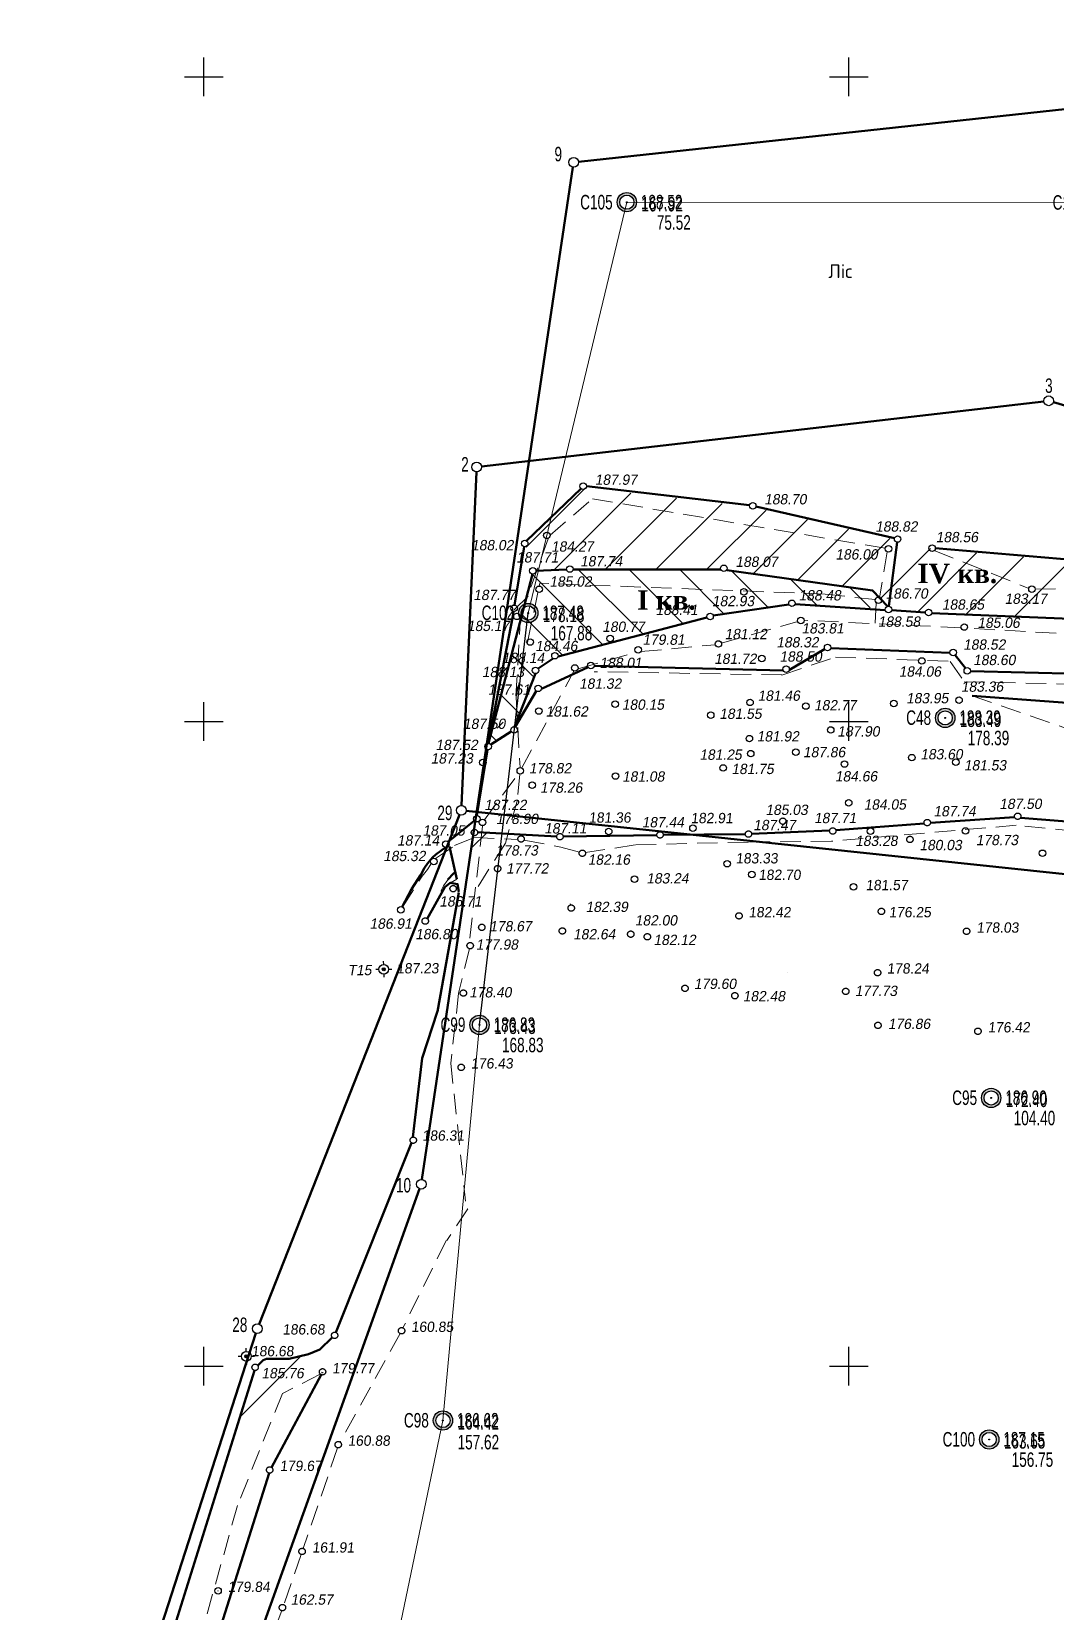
# Model space of a CAD drawing. Header units: millimetres. Extents: x 3233000 to 6468300, y 5635113 to 11269398.
# Drawn here: x 3233346.6 to 3233664, y 5635724 to 5636214.1 of the extents above; entities that cross this region are included whole.
import ezdxf
from ezdxf.enums import TextEntityAlignment as Align

# ---------------------------------------------------------------- set-up
doc = ezdxf.new("R2010")
doc.units = ezdxf.units.MM
doc.header["$LTSCALE"] = 2
doc.header["$PDMODE"] = 32
doc.header["$PDSIZE"] = 0.3
doc.linetypes.add('DASHED2', pattern=[9.525, 6.35, -3.175])
doc.linetypes.add('HIDDEN2', pattern=[4.7625, 3.175, -1.5875])
for name, color, linetype in [('BL', 7, 'Continuous'), ('LINE_OBJ', 7, 'Continuous'), ('NB', 7, 'Continuous'), ('REGION_OBJ', 7, 'Continuous'), ('ввскр.бровка', 7, 'Continuous'), ('ВЫСОТЫ', 7, 'Continuous'), ('ГРАНИЦА', 7, 'Continuous'), ('ИМЕНА', 7, 'Continuous'), ('К_РЕЛЬЕФ', 7, 'Continuous'), ('Контур запасів', 7, 'Continuous'), ('КОНТУРА_СМЕЖЕСТВ', 7, 'Continuous'), ('кресты', 7, 'Continuous'), ('н.доб.бровка', 7, 'Continuous'), ('нвскр.бровка', 7, 'Continuous'), ('ОШИБКИ', 7, 'Continuous'), ('ПИКЕТЫ', 7, 'Continuous'), ('ПРОМЫШЛЕННЫЕ', 7, 'Continuous'), ('ПУНКТЫ', 7, 'Continuous'), ('РЕЛЬЕФ', 7, 'Continuous'), ('ТОКА_СТ', 1, 'Continuous')]:
    doc.layers.add(name, color=color, linetype=linetype)
doc.layers.add('н.бровка', color=7, linetype='HIDDEN2', lineweight=20)
doc.styles.add('Bodex1', font='isocpeur.ttf', dxfattribs={"height": 1.9})
doc.styles.add('grad', font='grad.shx')
doc.styles.add('universw', font='universw.shx', dxfattribs={"oblique": 10})
doc.styles.add('user', font='symeteo.shx', dxfattribs={"height": 2.5})

# ---------------------------------------------------------------- blocks, each defined once
blk = doc.blocks.new('piket')
at = {"layer": 'ПИКЕТЫ', "linetype": 'Continuous'}
h = blk.add_hatch(color=7, dxfattribs=at)
edge = h.paths.add_edge_path()
edge.add_arc((0, 0), 0.3, 0, 360)
at = {"layer": 'ПИКЕТЫ', "color": 7, "linetype": 'Continuous'}
blk.add_circle((0, 0), 0.3, dxfattribs=at)
at = {"layer": 'ВЫСОТЫ', "style": 'universw', "oblique": 6}
blk.add_attdef('H', (1.88, -0.23), '', height=2, dxfattribs=at)
at = {"layer": 'ИМЕНА', "style": 'universw', "oblique": 10}
blk.add_attdef('NAME', text='', height=2, dxfattribs=at).set_placement((0, 2.37), align=Align.CENTER)
at = {"layer": 'ТОКА_СТ', "style": 'universw', "oblique": 6, "flags": 1}
blk.add_attdef('POINT', text='', height=2, dxfattribs=at).set_placement((0, -2.79), align=Align.CENTER)
blk = doc.blocks.new('108_1')
at = {"linetype": 'Continuous'}
h = blk.add_hatch(color=7, dxfattribs=at)
edge = h.paths.add_edge_path()
edge.add_arc((0, 0), 0.0196, 0, 360)
at = {"color": 7, "linetype": 'Continuous'}
for radius in [0.5, 0.0196]:
    blk.add_circle((0, 0), radius, dxfattribs=at)
blk = doc.blocks.new('89_1')
h = blk.add_hatch(color=256)
h.paths.add_polyline_path([(-1.5, 0, 1), (1.5, 0, 1)])
h.paths.add_polyline_path([(1.1, 0, -1), (-1.1, 0, -1)], flags=16)
h.paths.add_polyline_path([(0.06, 0, -1), (-0.06, 0, -1)], flags=0)
for radius in [1.5, 1.1, 0.0622]:
    blk.add_circle((0, 0), radius)
at = {"color": 7, "linetype": 'Continuous', "style": 'grad', "oblique": 10, "width": 0.7}
for tag, p in [('P37', (6.48, 0.16)), ('P4', (6.45, -2.94))]:
    blk.add_attdef(tag, text='', height=2.5, dxfattribs=at).set_placement(p, align=Align.CENTER)
at = {"color": 7, "linetype": 'Continuous', "style": 'user', "flags": 8}
blk.add_attdef('ddddd', (2.53, -1.14), '', height=2.5, dxfattribs=at)
blk = doc.blocks.new('POINTINV')
at = {"layer": 'ПУНКТЫ', "color": 0, "linetype": 'Continuous'}
blk.add_point((0, 0), dxfattribs=at)
at = {"layer": 'ВЫСОТЫ', "color": 0, "style": 'grad', "width": 0.7}
blk.add_attdef('POINT_H', (1.6, -0.8), '', height=1.65, dxfattribs=at)
at = {"layer": 'ИМЕНА', "color": 0, "style": 'grad', "width": 0.7}
blk.add_attdef('POINT_NAM', text='', height=1.65, dxfattribs=at).set_placement((-1.6, -0.8), align=Align.RIGHT)
at = {"layer": 'ОШИБКИ', "color": 0, "linetype": 'Continuous', "style": 'grad', "width": 0.7, "flags": 1}
blk.add_attdef('POINT_MX', text='', height=1.65, dxfattribs=at).set_placement((-4.2077, 4.453385), align=Align.RIGHT)
blk.add_attdef('POINT_MY', (2.8923, 4.253385), '', height=1.65, dxfattribs=at)
blk = doc.blocks.new('5_1')
at = {"linetype": 'Continuous'}
h = blk.add_hatch(color=7, dxfattribs=at)
edge = h.paths.add_edge_path()
edge.add_arc((0, 0), 0.0588, 0, 360)
at = {"color": 7, "linetype": 'Continuous'}
for p, q in [((-0.75, 0), (-1.25, 0)), ((0, 0.75), (0, 1.25)), ((0.75, 0), (1.25, 0)), ((0, -0.75), (0, -1.25))]:
    blk.add_line(p, q, dxfattribs=at)
for radius in [0.75, 0.0588]:
    blk.add_circle((0, 0), radius, dxfattribs=at)
at = {"color": 7, "linetype": 'Continuous', "style": 'grad', "oblique": 10, "width": 0.7}
blk.add_attdef('P4', (2, 0.7), '', height=2.5, dxfattribs=at)
blk.add_attdef('P37', text='', height=2.5, dxfattribs=at).set_placement((-2, 0), align=Align.MIDDLE_RIGHT)
at = {"color": 7, "linetype": 'Continuous', "style": 'user', "flags": 8}
blk.add_attdef('ddddd', text='', height=2.5, dxfattribs=at).set_placement((2, 0), align=Align.MIDDLE_LEFT)
at = {"color": 7, "linetype": 'Continuous', "style": 'grad', "oblique": 10, "width": 0.7}
blk.add_attdef('P69', text='', height=2.5, dxfattribs=at).set_placement((2, -0.7), align=Align.TOP_LEFT)

msp = doc.modelspace()

# ---------------------------------------------------------------- hatches: boundary and pattern name
at = {"layer": 'ПИКЕТЫ', "linetype": 'Continuous'}
h = msp.add_hatch(color=7, dxfattribs=at)
edge = h.paths.add_edge_path()
edge.add_arc((3233455.76, 5635923.16), 0.48, 0, 360)

# ---------------------------------------------------------------- linework, layer by layer
at = {"color": 7}
for p, q in [((3233502.05, 5636045.47), (3233523.5, 5636024.02)), ((3233516.19, 5636047.05), (3233535.95, 5636027.29)), ((3233531.91, 5636047.05), (3233548.4, 5636030.55)), ((3233547.62, 5636047.05), (3233561.24, 5636033.43)), ((3233563.67, 5636046.71), (3233574.94, 5636035.44)), ((3233581.9, 5636044.2), (3233589.89, 5636036.21)), ((3233600.13, 5636041.68), (3233606.54, 5636035.27)), ((3233498.79, 5636033.02), (3233511.06, 5636020.75)), ((3233495.53, 5636020.56), (3233501.97, 5636014.12)), ((3233492.27, 5636008.11), (3233497.77, 5636002.61)), ((3233489.01, 5635995.66), (3233490.46, 5635994.2))]:
    msp.add_line(p, q, dxfattribs=at)
at = {"color": 140}
msp.add_line((3233643.38, 5636029.86), (3233643.42, 5636029.82), dxfattribs=at)
at = {"color": 5}
msp.add_line((3233490.96, 5635997.97), (3233492.83, 5635999.83), dxfattribs=at)
at = {"layer": 'BL'}
for p, q in [((3233499.95, 5636054.09), (3233518.23, 5636072.38)), ((3233508.52, 5636046.96), (3233532.39, 5636070.82)), ((3233524.34, 5636047.05), (3233546.54, 5636069.26)), ((3233540.15, 5636047.15), (3233560.7, 5636067.7)), ((3233555.96, 5636047.25), (3233574.34, 5636065.62)), ((3233570.41, 5636045.99), (3233587.1, 5636062.67)), ((3233584.2, 5636044.05), (3233599.87, 5636059.72)), ((3233597.98, 5636042.12), (3233612.63, 5636056.77)), ((3233613.18, 5636041.61), (3233625.3, 5636053.73)), ((3233621.41, 5636034.12), (3233639.59, 5636052.3)), ((3233636.31, 5636033.31), (3233654.14, 5636051.13)), ((3233651.43, 5636032.71), (3233668.68, 5636049.96)), ((3233609.81, 5636038.23), (3233613.1, 5636041.52)), ((3233496.24, 5636034.67), (3233500.52, 5636038.95)), ((3233492.53, 5636015.25), (3233494.79, 5636017.51)), ((3233488.58, 5635995.58), (3233488.82, 5635995.82))]:
    msp.add_line(p, q, dxfattribs=at)
at = {"layer": 'LINE_OBJ', "color": 6, "linetype": 'Continuous', "flags": 128}
for points in [[(3233576.69, 5635969.63), (3233576.69, 5635969.63)], [(3233470.55, 5635941.17), (3233470.71, 5635941.27)], [(3233513.6, 5635943.33), (3233513.76, 5635943.43)]]:
    msp.add_lwpolyline(points, dxfattribs=at)
at = {"layer": 'REGION_OBJ', "color": 30, "linetype": 'Continuous'}
for points in [[(3233581.06, 5635922.07), (3233581.06, 5635922.07)], [(3233481.84, 5635848.98), (3233481.84, 5635848.98)]]:
    msp.add_lwpolyline(points, dxfattribs=at)
at = {"layer": 'ввскр.бровка', "color": 7, "linetype": 'Continuous'}
for p, q in [((3233482.91, 5635960.68), (3233487.94, 5635965.71)), ((3233411.21, 5635784.32), (3233430.05, 5635803.15))]:
    msp.add_line(p, q, dxfattribs=at)
at = {"layer": 'ввскр.бровка', "color": 7, "linetype": 'Continuous', "lineweight": 40}
for p, q in [((3233472.44, 5635910.13), (3233467.71, 5635895.54)), ((3233467.71, 5635895.54), (3233464.79, 5635871.12)), ((3233464.32, 5635869.34), (3233440.93, 5635810.49)), ((3233439.78, 5635808.93), (3233435.98, 5635805.18)), ((3233435.98, 5635805.18), (3233432.43, 5635803.73)), ((3233418.36, 5635801.92), (3233416.7, 5635800.24)), ((3233426.47, 5635802.29), (3233419.42, 5635802.29)), ((3233415.73, 5635798.71), (3233383.6, 5635696.26)), ((3233436.37, 5635797.37), (3233420.95, 5635768.64)), ((3233436.78, 5635798.13), (3233436.67, 5635797.93)), ((3233420.22, 5635766.86), (3233404.11, 5635715.72))]:
    msp.add_line(p, q, dxfattribs=at)
for points in [[(3233516.93, 5636072.27), (3233500.03, 5636056.07)], [(3233569.16, 5636067.09), (3233518.61, 5636073.04)], [(3233614.13, 5636056.93), (3233571.15, 5636066.75)], [(3233499.26, 5636054.25), (3233496.34, 5636036.14)], [(3233612.33, 5636035.78), (3233614.9, 5636055.65)], [(3233685.02, 5636048.84), (3233626.77, 5636053.83)], [(3233501.89, 5636045.78), (3233488.2, 5635993.26)], [(3233512.46, 5636047.15), (3233502.96, 5636046.75)], [(3233560.31, 5636047.13), (3233514.45, 5636047.19)], [(3233562.14, 5636047), (3233607.3, 5636040.69), (3233612.03, 5636035.67)], [(3233581.37, 5636036.37), (3233557.91, 5636032.94)], [(3233611.27, 5636034.59), (3233583.29, 5636036.41)], [(3233613.23, 5636034.56), (3233623.7, 5636033.88)], [(3233496.02, 5636034.15), (3233495.79, 5636032.72), (3233488.12, 5635993.24)], [(3233555.97, 5636032.3), (3233509.82, 5636020.2)], [(3233625.68, 5636033.59), (3233681.29, 5636031.32)], [(3233508.26, 5636019.62), (3233503.64, 5636016.43)], [(3233581.52, 5636016.08), (3233592.38, 5636022.48)], [(3233631.29, 5636021.33), (3233594.37, 5636022.82)], [(3233636.13, 5636016.58), (3233632.9, 5636020.61)], [(3233502.83, 5636014.89), (3233496.3, 5635998.4)], [(3233504.65, 5636010.15), (3233519.09, 5636016.92)], [(3233520.99, 5636017.31), (3233579.68, 5636015.84)], [(3233671.42, 5636014.83), (3233637.68, 5636015.61)], [(3233503.03, 5636009.45), (3233496.51, 5635998.34)], [(3233638.22, 5636007.96), (3233744.76, 5636000.15)], [(3233495.29, 5635996.95), (3233488.92, 5635992.88)], [(3233484.66, 5635970.86), (3233487.95, 5635991.25)], [(3233475.69, 5635962.75), (3233477.43, 5635964.02), (3233483.83, 5635969.23)], [(3233484.87, 5635965.73), (3233509.39, 5635964.39)], [(3233569.82, 5635965.17), (3233594, 5635966.17)], [(3233595.94, 5635966.29), (3233623.32, 5635968.43)], [(3233625.26, 5635968.57), (3233651.36, 5635970.39)], [(3233653.16, 5635970.11), (3233688.37, 5635967.37)], [(3233474.96, 5635961.06), (3233471.91, 5635958.77)], [(3233478.39, 5635951.08), (3233476.13, 5635961.2)], [(3233511.36, 5635964.35), (3233540.43, 5635964.8)], [(3233542.41, 5635964.82), (3233567.85, 5635965.12)], [(3233471.92, 5635958.75), (3233470.84, 5635957.79), (3233469.33, 5635955.98), (3233468.41, 5635954.58), (3233467.1, 5635952.28)], [(3233470.01, 5635956.8), (3233469.33, 5635955.98), (3233468.41, 5635954.58), (3233467.1, 5635952.28)], [(3233471.92, 5635958.75), (3233470.84, 5635957.79)], [(3233467.11, 5635952.31), (3233464.37, 5635948.05), (3233461.44, 5635942.51)], [(3233467.11, 5635952.31), (3233464.37, 5635948.05), (3233461.45, 5635942.53)], [(3233469.26, 5635938.85), (3233474.66, 5635948.58), (3233476.39, 5635949.99), (3233478.66, 5635949.6), (3233479.05, 5635947.17)], [(3233479.07, 5635947.02), (3233472.4, 5635910.06)]]:
    msp.add_lwpolyline(points, dxfattribs=at)
at = {"layer": 'ГРАНИЦА', "color": 7, "linetype": 'Continuous', "lineweight": 40}
for points in [[(3233516.13, 5636173.67), (3233889.22, 5636214.05)], [(3233467.6, 5635857.97), (3233514.41, 5636172.02)], [(3233289.93, 5635360.72), (3233466.87, 5635855.06)]]:
    msp.add_lwpolyline(points, dxfattribs=at)
at = {"layer": 'ИМЕНА', "color": 7, "linetype": 'Continuous'}
msp.add_circle((3233479.84, 5635972.48), 1.51, dxfattribs=at)
at = {"layer": 'К_РЕЛЬЕФ', "linetype": 'HIDDEN2'}
msp.add_circle((3233480.44, 5635915.78), 0.989, dxfattribs=at)
at = {"layer": 'Контур запасів', "color": 5, "linetype": 'Continuous', "lineweight": 15}
for points in [[(3233531.12, 5636161.14), (3233677.57, 5636160.94), (3233863.62, 5636186.1), (3233938.34, 5636043.12)], [(3233500.56, 5636033.68), (3233531.12, 5636161.14)], [(3233976.23, 5635840.28), (3233976.25, 5635840.16), (3233904.73, 5635671.71), (3233892.02, 5635420.86), (3233850.77, 5635332.58), (3233782.32, 5635239.75), (3233681.44, 5635245.91), (3233597.07, 5635240.68), (3233461.15, 5635251.02), (3233358.47, 5635271.45), (3233358.83, 5635380.03), (3233406.76, 5635492.03), (3233445.08, 5635643.63), (3233474.1, 5635783.18), (3233485.44, 5635905.91), (3233485.46, 5635906.04)]]:
    msp.add_lwpolyline(points, dxfattribs=at)
at = {"layer": 'Контур запасів', "color": 5}
msp.add_lwpolyline([(3233485.44, 5635905.91), (3233500.56, 5636033.68)], dxfattribs=at)
at = {"layer": 'КОНТУРА_СМЕЖЕСТВ', "color": 7, "linetype": 'Continuous', "lineweight": 40}
for points in [[(3233486.06, 5636079.12), (3233660.45, 5636099.34)], [(3233663.4, 5636099.08), (3233707.87, 5636085.98)], [(3233479.91, 5635973.99), (3233484.49, 5636077.44)], [(3233417.1, 5635813.07), (3233451.73, 5635901.05), (3233479.29, 5635971.08)], [(3233481.34, 5635972.32), (3233854.71, 5635932.79)], [(3233481.34, 5635972.32), (3233854.71, 5635932.79)], [(3233335.57, 5635560.97), (3233416.09, 5635810.24)]]:
    msp.add_lwpolyline(points, dxfattribs=at)
at = {"layer": 'КОНТУРА_СМЕЖЕСТВ', "color": 2, "linetype": 'Continuous', "lineweight": 50}
msp.add_lwpolyline([(3233479.84, 5635972.48), (3233479.84, 5635972.48)], close=True, dxfattribs=at)
at = {"layer": 'кресты', "color": 7, "linetype": 'Continuous'}
for p, q in [((3233400, 5636194), (3233400, 5636206)), ((3233600, 5636194), (3233600, 5636206)), ((3233394, 5636200), (3233406, 5636200)), ((3233594, 5636200), (3233606, 5636200)), ((3233400, 5635994), (3233400, 5636006)), ((3233600, 5635994), (3233600, 5636006)), ((3233394, 5636000), (3233406, 5636000)), ((3233594, 5636000), (3233606, 5636000)), ((3233400, 5635794), (3233400, 5635806)), ((3233600, 5635794), (3233600, 5635806)), ((3233394, 5635800), (3233406, 5635800)), ((3233594, 5635800), (3233606, 5635800))]:
    msp.add_line(p, q, dxfattribs=at)
at = {"layer": 'кресты', "color": 7}
for p, q in [((3233475.07, 5635924.89), (3233475.08, 5635924.89)), ((3233459.62, 5635857.49), (3233459.64, 5635857.49)), ((3233455.02, 5635845.93), (3233455.07, 5635845.92)), ((3233452.06, 5635838.48), (3233452.08, 5635838.47))]:
    msp.add_line(p, q, dxfattribs=at)
at = {"layer": 'кресты', "color": 7, "linetype": 'DASHED2', "lineweight": 20}
for p in [(3233455.75, 5635923.17, 187.23), (3233413.14, 5635803.1, 186.68)]:
    msp.add_point(p, dxfattribs=at)
at = {"layer": 'н.бровка', "color": 7, "linetype": 'HIDDEN2', "lineweight": 20}
for points in [[(3233503.55, 5636040.09), (3233496.81, 5636007.7), (3233498.02, 5635985.73)], [(3233608.17, 5636037.84), (3233592.59, 5636039.55), (3233504.14, 5636042.91), (3233503.95, 5636042.03)], [(3233608.1, 5636030.55), (3233608.45, 5636036.89)], [(3233560.49, 5636024.32), (3233584.13, 5636031.01)], [(3233634.78, 5636029.1), (3233586.08, 5636031.41)], [(3233692.73, 5636025.75), (3233636.71, 5636028.99)], [(3233516, 5636016.38), (3233534, 5636021.48)], [(3233535.51, 5636021.72), (3233558.52, 5636023.86)], [(3233579.19, 5636014.42), (3233579.22, 5636014.42), (3233595.29, 5636019.85)], [(3233595.83, 5636020.02), (3233631.42, 5636018.68), (3233635.76, 5636012.34), (3233672.85, 5636011.5), (3233707.05, 5636009.86), (3233729.69, 5636010.33), (3233739.6, 5636011.98), (3233752.34, 5636012.21), (3233747.15, 5635995.71)], [(3233498.57, 5635985.61), (3233514.72, 5636015.69)], [(3233579.19, 5636014.42), (3233579.19, 5636014.46), (3233520.96, 5636015.48)], [(3233497.95, 5635983.72), (3233497.18, 5635975.69), (3233493.47, 5635962.27), (3233484.6, 5635948.21)], [(3233486.96, 5635969.54), (3233497.53, 5635983.89)], [(3233486.37, 5635967.51), (3233482.34, 5635931.84)], [(3233751.87, 5635953.53), (3233740.42, 5635955.36), (3233710.64, 5635963.62), (3233689.28, 5635964.16), (3233651.89, 5635967.84), (3233594.57, 5635962.91), (3233568.81, 5635962.64), (3233533.67, 5635961.75), (3233518.3, 5635959.37)], [(3233482.3, 5635929.54), (3233478.98, 5635915.74), (3233476.54, 5635893.99), (3233481.14, 5635851.19)], [(3233475.12, 5635839.01), (3233461.72, 5635811.9)], [(3233460.8, 5635810.15), (3233442.22, 5635776.48)], [(3233436.06, 5635797.59), (3233424.31, 5635791.52), (3233410.41, 5635756.82), (3233390.69, 5635686.58), (3233392.97, 5635677.5), (3233368.19, 5635608.52), (3233348.14, 5635548.44)], [(3233441.44, 5635774.71), (3233430.8, 5635743.47)], [(3233430.16, 5635741.6), (3233424.78, 5635726.04)], [(3233424.11, 5635724.19), (3233416.38, 5635703.48)]]:
    msp.add_lwpolyline(points, dxfattribs=at)
at = {"layer": 'н.доб.бровка', "color": 7, "linetype": 'HIDDEN2', "lineweight": 20}
msp.add_lwpolyline([(3233481.86, 5635848.85), (3233475.3, 5635838.99)], dxfattribs=at)
at = {"layer": 'нвскр.бровка', "color": 7, "linetype": 'HIDDEN2', "lineweight": 18}
for points in [[(3233507.32, 5636057.86), (3233520.45, 5636069.12), (3233611.25, 5636053.75)], [(3233496.75, 5636007.96), (3233498.2, 5636032.74), (3233506.75, 5636056.86)], [(3233611.81, 5636052.68), (3233609.49, 5636038.37)]]:
    msp.add_lwpolyline(points, dxfattribs=at)
at = {"layer": 'нвскр.бровка', "color": 7, "linetype": 'HIDDEN2', "lineweight": 20}
for points in [[(3233626.46, 5636053.09), (3233655.75, 5636041.33)], [(3233657.74, 5636041.04), (3233697.37, 5636041.7)], [(3233638.17, 5636008.01), (3233671.78, 5635996.33)], [(3233495.03, 5635970.87), (3233495.03, 5635970.87)], [(3233471.81, 5635957.48), (3233477.66, 5635961.52), (3233483.69, 5635963.99), (3233497.35, 5635963.42)], [(3233499.24, 5635963.22), (3233510.7, 5635961.04), (3233516.42, 5635959.53)], [(3233461.54, 5635942.47), (3233467.65, 5635952.03), (3233469.34, 5635954.15), (3233470.52, 5635956.07)], [(3233461.54, 5635942.47), (3233467.65, 5635952.03), (3233469.34, 5635954.15), (3233470.45, 5635955.96)], [(3233476.46, 5635949.98), (3233478.39, 5635951.08)], [(3233469.28, 5635938.83), (3233474.31, 5635949), (3233475.63, 5635950.93)], [(3233436.69, 5635797.92), (3233436.66, 5635797.91)]]:
    msp.add_lwpolyline(points, dxfattribs=at)
at = {"layer": 'нвскр.бровка', "color": 2, "linetype": 'Continuous', "lineweight": 40}
msp.add_lwpolyline([(3233491.09, 5636015.55), (3233491.09, 5636015.55)], dxfattribs=at)
at = {"layer": 'нвскр.бровка', "color": 7, "linetype": 'Continuous', "lineweight": 40}
msp.add_lwpolyline([(3233475.67, 5635950.97), (3233477.37, 5635952.9), (3233477.9, 5635953.29)], dxfattribs=at)
at = {"layer": 'нвскр.бровка', "color": 7}
for centre in [(3233514.63, 5636173.51), (3233661.95, 5636099.51), (3233484.56, 5636078.95), (3233467.38, 5635856.48), (3233416.55, 5635811.67)]:
    msp.add_circle(centre, 1.51, dxfattribs=at)
at = {"layer": 'ПИКЕТЫ', "color": 7}
for centre in [(3233517.61, 5636073.02), (3233570.16, 5636066.95), (3233499.45, 5636055.24), (3233506.31, 5636057.77), (3233612.25, 5636053.59), (3233615.1, 5636056.63), (3233625.76, 5636053.81), (3233501.95, 5636046.79), (3233513.45, 5636047.32), (3233561.22, 5636047.56), (3233503.93, 5636041.03), (3233567.44, 5636040.23), (3233656.73, 5636041.08), (3233496.21, 5636035.14), (3233582.33, 5636036.7), (3233609.15, 5636037.62), (3233612.26, 5636034.78), (3233624.71, 5636033.85), (3233497.06, 5636032.63), (3233556.93, 5636032.6), (3233585.07, 5636031.36), (3233635.77, 5636029.33), (3233501.14, 5636024.68), (3233525.97, 5636025.76), (3233559.51, 5636024.07), (3233508.84, 5636020.43), (3233534.65, 5636022.25), (3233572.96, 5636019.57), (3233593.38, 5636022.99), (3233622.61, 5636018.8), (3233632.29, 5636021.41), (3233502.78, 5636015.89), (3233515.03, 5636016.64), (3233519.99, 5636017.38), (3233580.49, 5636016.25), (3233636.68, 5636015.73), (3233503.65, 5636010.31), (3233527.51, 5636005.4), (3233569.32, 5636005.95), (3233586.6, 5636004.81), (3233613.91, 5636005.61), (3233634.12, 5636006.65), (3233503.86, 5636003.28), (3233557.13, 5636002), (3233496.2, 5635997.39), (3233569.11, 5635994.71), (3233569.54, 5635990.05), (3233498.09, 5635984.72), (3233561.02, 5635985.62), (3233598.61, 5635986.83), (3233598.61, 5635986.83), (3233619.52, 5635988.82), (3233633.12, 5635987.43), (3233501.81, 5635980.25), (3233527.59, 5635983.1), (3233599.91, 5635974.79), (3233486.4, 5635968.74), (3233525.5, 5635965.89), (3233551.62, 5635966.91), (3233606.65, 5635966), (3233636.12, 5635966.07), (3233474.99, 5635961.99), (3233471.26, 5635956.57), (3233562.26, 5635955.92), (3233660, 5635959.15), (3233533.5, 5635951.13), (3233569.86, 5635952.56), (3233601.41, 5635948.74)]:
    msp.add_circle(centre, 1.01, dxfattribs=at)
at = {"layer": 'ПИКЕТЫ', "linetype": 'HIDDEN2'}
for centre in [(3233652.32, 5635970.63), (3233483.89, 5635965.59), (3233541.42, 5635964.85), (3233568.84, 5635965.1), (3233579.49, 5635969.1), (3233594.98, 5635966.05), (3233624.27, 5635968.67), (3233498.33, 5635963.59), (3233510.37, 5635964.29), (3233618.91, 5635963.44), (3233517.34, 5635959.15), (3233491.06, 5635954.38), (3233513.88, 5635942.15), (3233610.06, 5635941.11), (3233486.16, 5635936.17), (3233565.9, 5635939.73), (3233511.14, 5635935.05), (3233532.35, 5635934.05), (3233537.49, 5635933.25), (3233636.47, 5635934.95), (3233608.88, 5635922.09), (3233549.15, 5635917.25), (3233599, 5635916.3), (3233564.62, 5635914.95), (3233608.98, 5635905.76), (3233639.98, 5635903.94), (3233479.77, 5635892.73), (3233464.91, 5635870.14), (3233440.52, 5635809.59), (3233461.29, 5635811.01), (3233415.88, 5635799.68), (3233441.64, 5635775.68), (3233420.39, 5635767.83), (3233430.44, 5635742.55), (3233424.34, 5635725.15)]:
    msp.add_circle(centre, 0.989, dxfattribs=at)
at = {"layer": 'ПИКЕТЫ', "color": 7, "linetype": 'Continuous'}
msp.add_circle((3233455.76, 5635923.16, 187.23), 0.48, dxfattribs=at)
at = {"layer": 'ПУНКТЫ', "color": 7}
for centre in [(3233594.34, 5635997.39), (3233488.14, 5635992.24), (3233583.53, 5635990.52), (3233486.5, 5635987.28), (3233484.62, 5635969.86), (3233461.05, 5635941.59)]:
    msp.add_circle(centre, 1.01, dxfattribs=at)
at = {"layer": 'ПУНКТЫ', "linetype": 'HIDDEN2'}
for centre in [(3233477.27, 5635948.17), (3233468.61, 5635938.1), (3233482.55, 5635930.49), (3233436.77, 5635798.28)]:
    msp.add_circle(centre, 0.989, dxfattribs=at)
at = {"layer": 'РЕЛЬЕФ', "color": 7, "linetype": 'Continuous', "lineweight": 40}
for p, q in [((3233419.42, 5635802.29), (3233418.36, 5635801.92)), ((3233432.43, 5635803.73), (3233426.47, 5635802.29))]:
    msp.add_line(p, q, dxfattribs=at)

# ---------------------------------------------------------------- block references
at = {"layer": 'ПИКЕТЫ', "color": 4}
ref = msp.add_blockref('piket', (3233413.14, 5635803.1, 186.68), dxfattribs=dict(at, xscale=1.6, yscale=1.6, zscale=1.6))
ref.add_attrib('H', '186.68', (3233414.74, 5635803.1, -112.01), dxfattribs={"layer": 'ВЫСОТЫ', "height": 3.2, "style": 'universw', "oblique": 6})
ref = msp.add_blockref('piket', (3233413.14, 5635803.1, 186.68), dxfattribs=dict(at, xscale=1.6, yscale=1.6, zscale=1.6))
ref.add_attrib('H', '186.68', (3233414.74, 5635803.1, -112.01), dxfattribs={"layer": 'ВЫСОТЫ', "height": 3.2, "style": 'universw', "oblique": 6})
at = {"layer": 'ПРОМЫШЛЕННЫЕ', "color": 7, "linetype": 'Continuous', "yscale": 2, "zscale": 2, "rotation": 353.291126940981}
for p, xscale in [((3233531.12, 5636161.14), 2), ((3233500.56, 5636033.68), 2), ((3233629.84, 5636001.14), 2), ((3233629.84, 5636001.14), 1.999999999985556), ((3233485.44, 5635905.91), 2), ((3233644.09, 5635883.25), 2), ((3233474.1, 5635783.18), 2), ((3233643.48, 5635777.29), 2)]:
    msp.add_blockref('89_1', p, dxfattribs=dict(at, xscale=xscale))
at = {"layer": 'ПУНКТЫ', "color": 7, "linetype": 'Continuous', "zscale": 2.727815320212315}
for p, xscale, yscale, values in [((3233531.1, 5636161.08), 2.727815320212315, 2.727815320212315, {'POINT_NAM': 'C105', 'POINT_H': '188.52'}), ((3233677.59, 5636160.98), 2.727815320212315, 2.727815320212315, {'POINT_NAM': 'C104', 'POINT_H': '189.70'}), ((3233500.55, 5636033.68), 2.727815320212315, 2.727815320212315, {'POINT_NAM': 'C102', 'POINT_H': '187.48'}), ((3233629.84, 5636001.15), 2.727815320212315, 2.727815320212315, {'POINT_NAM': 'C48', 'POINT_H': '188.39'}), ((3233629.84, 5636001.15), 2.727815320249647, 2.727815319783986, {'POINT_NAM': 'C48', 'POINT_H': '188.39'}), ((3233485.44, 5635905.91), 2.727815320212315, 2.727815320212315, {'POINT_NAM': 'C99', 'POINT_H': '186.83'}), ((3233644.1, 5635883.24), 2.727815320212315, 2.727815320212315, {'POINT_NAM': 'C95', 'POINT_H': '186.90'}), ((3233474.1, 5635783.18), 2.727815320212315, 2.727815320212315, {'POINT_NAM': 'C98', 'POINT_H': '186.62'}), ((3233643.47, 5635777.28), 2.727815320212315, 2.727815320212315, {'POINT_NAM': 'C100', 'POINT_H': '187.15'})]:
    msp.add_blockref('POINTINV', p, dxfattribs=dict(at, xscale=xscale, yscale=yscale)).add_auto_attribs(values)
at = {"layer": 'ПУНКТЫ', "color": 7, "linetype": 'Continuous', "xscale": 2, "yscale": 2, "zscale": 2, "rotation": 0.982932777762484}
for p in [(3233455.76, 5635923.16, 187.23), (3233413.14, 5635803.1, 186.68)]:
    msp.add_blockref('5_1', p, dxfattribs=at)
at = {"layer": 'ПУНКТЫ', "color": 7, "xscale": 2, "yscale": 2, "zscale": 2}
msp.add_blockref('108_1', (3233404.39, 5635730.34, 179.67), dxfattribs=at)

# ---------------------------------------------------------------- texts
at = {"linetype": 'ByBlock', "char_height": 6, "attachment_point": 1}
for s, insert, width in [('\\pt120;{\\fTimes New Roman|b1|i0|c0|p18;IV \\fTimes New Roman|b1|i0|c204|p18;кв.}', (3233621.23, 5636048.95), 24.6816), ('\\pt120;{\\fTimes New Roman|b1|i0|c0|p18;I \\fTimes New Roman|b1|i0|c204|p18;кв.}', (3233534.33, 5636040.73), 18.7004)]:
    msp.add_mtext(s, dxfattribs=dict(at, insert=insert, width=width))
at = {"layer": 'NB', "color": 7, "linetype": 'Continuous', "insert": (3233593.59, 5636141.84), "char_height": 4.2481, "width": 11.8998, "attachment_point": 1, "style": 'Bodex1'}
msp.add_mtext('{\\fISOCPEUR|b0|i0|c204|p34;Ліс}', dxfattribs=at)
at = {"layer": 'ВЫСОТЫ', "color": 0, "style": 'grad', "width": 0.7}
for tag, p in [('167.92', (3233535.64, 5636158.26)), ('178.18', (3233505.1, 5636030.86)), ('183.49', (3233634.38, 5635998.33)), ('183.49', (3233634.38, 5635998.33)), ('173.43', (3233489.99, 5635903.08)), ('172.40', (3233648.65, 5635880.42)), ('164.42', (3233478.65, 5635780.35)), ('157.62', (3233478.64, 5635774.22)), ('163.65', (3233648.02, 5635774.46))]:
    msp.add_attdef(tag, p, '', height=4.5, dxfattribs=at)
at = {"layer": 'ВЫСОТЫ', "color": 7, "style": 'universw', "oblique": 10}
for tag, p in [('187.97', (3233527.73, 5636073.45, 327.28)), ('188.70', (3233580.28, 5636067.38, 327.28)), ('188.82', (3233614.7, 5636058.93, 327.28)), ('188.56', (3233633.45, 5636055.63, 327.28)), ('188.02', (3233489.41, 5636053.14, 327.28)), ('184.27', (3233514.21, 5636052.72, 327.28)), ('187.71', (3233503.36, 5636049.35, 327.28)), ('187.74', (3233523.19, 5636048.14, 327.28)), ('188.07', (3233571.34, 5636047.99, 327.28)), ('186.00', (3233602.36, 5636050.27, 327.28)), ('185.02', (3233513.67, 5636041.85, 327.28)), ('187.77', (3233490.07, 5636037.7, 327.28)), ('188.48', (3233590.95, 5636037.58, 327.28)), ('186.70', (3233617.88, 5636038.13, 327.28)), ('183.17', (3233654.82, 5636036.52, 327.28)), ('188.41', (3233546.57, 5636033.07, 327.28)), ('182.93', (3233564.07, 5636035.79, 327.28)), ('188.65', (3233635.36, 5636034.71, 327.28)), ('185.17', (3233488.13, 5636028.08, 327.28)), ('180.77', (3233530.05, 5636027.83, 327.28)), ('188.58', (3233615.53, 5636029.41, 327.28)), ('185.06', (3233646.38, 5636029.07, 327.28)), ('184.46', (3233509.25, 5636021.85, 327.28)), ('179.81', (3233542.53, 5636023.82, 327.28)), ('188.32', (3233584.03, 5636023, 327.28)), ('188.52', (3233641.96, 5636022.29, 327.28)), ('188.14', (3233498.99, 5636018.14, 327.28)), ('188.01', (3233529.23, 5636016.62, 327.28)), ('188.50', (3233585.03, 5636018.59, 327.28)), ('188.60', (3233645.05, 5636017.52, 327.28)), ('188.13', (3233492.74, 5636013.79, 327.28)), ('184.06', (3233621.99, 5636013.93, 327.28)), ('187.61', (3233494.56, 5636008.31, 327.28)), ('181.32', (3233522.87, 5636010.16, 327.28)), ('183.36', (3233641.27, 5636009.25, 327.28)), ('180.15', (3233536.13, 5636003.66, 327.28)), ('181.46', (3233578.24, 5636006.44, 327.28)), ('182.77', (3233595.72, 5636003.48, 327.28)), ('183.95', (3233624.26, 5636005.66, 327.28)), ('187.50', (3233486.89, 5635997.72, 327.28)), ('181.62', (3233512.49, 5636001.55, 327.28)), ('181.92', (3233577.95, 5635993.83, 327.28)), ('187.90', (3233602.93, 5635995.36, 327.28)), ('187.23', (3233476.86, 5635986.99, 327.28)), ('187.52', (3233478.34, 5635991.17, 327.28)), ('181.25', (3233560.2, 5635988.14, 327.28)), ('187.86', (3233592.29, 5635988.93, 327.28)), ('183.60', (3233628.69, 5635988.27, 327.28)), ('178.82', (3233507.31, 5635983.92, 327.28)), ('181.75', (3233570.1, 5635983.71, 327.28)), ('181.53', (3233642.21, 5635984.84, 327.28)), ('178.26', (3233510.75, 5635977.92, 327.28)), ('181.08', (3233536.22, 5635981.37, 327.28)), ('184.66', (3233602.2, 5635981.42, 151.47)), ('187.22', (3233493.47, 5635972.55, 327.28)), ('184.05', (3233611.13, 5635972.68, 327.28)), ('178.90', (3233497.04, 5635968.22, 327.28)), ('185.03', (3233580.66, 5635971.03, 163.64)), ('183.28', (3233608.5, 5635961.41, 327.28)), ('180.03', (3233628.41, 5635960.1, 327.28))]:
    msp.add_attdef(tag, text='', height=3.2, dxfattribs=at).set_placement(p, align=Align.CENTER)
at = {"layer": 'ВЫСОТЫ', "style": 'universw', "oblique": 10}
for tag, p in [('183.81', (3233591.85, 5636027.33, 327.28)), ('181.12', (3233568.02, 5636025.56, 327.28)), ('181.72', (3233564.77, 5636017.88, 327.28)), ('181.55', (3233566.36, 5636000.83, 327.28)), ('178.73', (3233497, 5635958.45, 327.28)), ('178.73', (3233645.89, 5635961.66, 327.28)), ('185.32', (3233462.15, 5635956.7, 327.28)), ('177.72', (3233500.23, 5635952.87, 327.28)), ('183.24', (3233543.73, 5635949.77, 163.64))]:
    msp.add_attdef(tag, text='', height=3.2, dxfattribs=at).set_placement(p, align=Align.CENTER)
at = {"layer": 'ВЫСОТЫ', "color": 7, "style": 'universw', "oblique": 6}
for tag, p in [('181.36', (3233519.3, 5635968.64, 182.42)), ('182.91', (3233550.95, 5635968.48, 182.42))]:
    msp.add_attdef(tag, p, '', height=3.2, dxfattribs=at)
at = {"layer": 'ВЫСОТЫ', "style": 'universw', "oblique": 6}
for tag, p in [('183.33', (3233564.88, 5635955.99, 182.42)), ('182.70', (3233571.97, 5635950.88, 182.42)), ('181.57', (3233605.2, 5635947.69, 182.42)), ('182.42', (3233568.9, 5635939.27, 182.42)), ('176.25', (3233612.39, 5635939.27, 178.03)), ('178.03', (3233639.57, 5635934.51, 178.03)), ('187.23', (3233459.73, 5635921.88, 187.23)), ('178.24', (3233611.79, 5635921.83, 178.24)), ('176.42', (3233643.07, 5635903.56, 176.42)), ('176.43', (3233482.75, 5635892.37, 176.43)), ('186.31', (3233467.68, 5635869.98, 186.31)), ('160.85', (3233464.29, 5635810.65, 160.85)), ('186.68', (3233424.39, 5635809.85, 186.68)), ('179.77', (3233439.77, 5635797.8, 179.77)), ('160.88', (3233444.64, 5635775.33, 160.88)), ('179.67', (3233423.53, 5635767.51, 179.67)), ('161.91', (3233433.55, 5635742.19, 161.91)), ('179.84', (3233407.4, 5635729.99, 179.84))]:
    msp.add_attdef(tag, p, '', height=3.2, dxfattribs=at)
at = {"layer": 'ИМЕНА', "color": 0, "style": 'grad', "width": 0.7}
for tag, p in [('9', (3233511.04, 5636173.81)), ('75.52', (3233550.96, 5636152.6)), ('3', (3233663.16, 5636101.95)), ('2', (3233482.1, 5636077.57)), ('167.88', (3233520.41, 5636025.19)), ('178.39', (3233649.7, 5635992.66)), ('178.39', (3233649.7, 5635992.66)), ('168.83', (3233505.3, 5635897.42)), ('104.40', (3233663.96, 5635874.76)), ('10', (3233464.22, 5635853.91)), ('28', (3233413.47, 5635810.62)), ('156.75', (3233663.33, 5635768.8))]:
    msp.add_attdef(tag, text='', height=4.5, dxfattribs=at).set_placement(p, align=Align.RIGHT)
at = {"layer": 'ИМЕНА', "style": 'universw', "oblique": 10}
for tag, p in [('187.50', (3233653.17, 5635972.88, 327.28)), ('187.71', (3233595.73, 5635968.49, 327.28)), ('187.74', (3233632.75, 5635970.6, 327.28)), ('187.05', (3233474.33, 5635964.62, 327.28)), ('187.11', (3233512.07, 5635965.29, 327.28)), ('187.44', (3233542.31, 5635967.18, 327.28)), ('187.47', (3233576.89, 5635966.31, 327.28)), ('187.14', (3233466.42, 5635961.55, 327.28)), ('185.32', (3233462.15, 5635956.7, 327.28)), ('182.16', (3233525.55, 5635955.58, 327.28)), ('186.71', (3233479.54, 5635942.63, 327.28)), ('182.39', (3233524.9, 5635940.93, 327.28)), ('186.91', (3233457.91, 5635935.72, 327.28)), ('178.67', (3233495.07, 5635934.91, 163.64)), ('182.00', (3233540.15, 5635936.74, 163.64)), ('186.80', (3233472.07, 5635932.47, 327.28)), ('177.98', (3233490.85, 5635929.24, 327.28)), ('182.64', (3233521.02, 5635932.43, 163.64)), ('182.12', (3233545.94, 5635930.68, 182.12)), ('T15', (3233448.25, 5635921.32, 187.23)), ('178.40', (3233488.81, 5635914.43, 327.28)), ('179.60', (3233558.48, 5635917.05, 163.64)), ('177.73', (3233608.37, 5635914.86)), ('182.48', (3233573.63, 5635913.22)), ('176.86', (3233618.64, 5635904.63)), ('185.76', (3233424.38, 5635796.27, 185.76)), ('162.57', (3233433.43, 5635726.03, 163.64))]:
    msp.add_attdef(tag, text='', height=3.2, dxfattribs=at).set_placement(p, align=Align.CENTER)
at = {"layer": 'ИМЕНА', "color": 7, "style": 'grad', "width": 0.7}
msp.add_attdef('29', text='', height=4.5, dxfattribs=at).set_placement((3233477.06, 5635969.43), align=Align.RIGHT)

doc.saveas('drawing.dxf')
